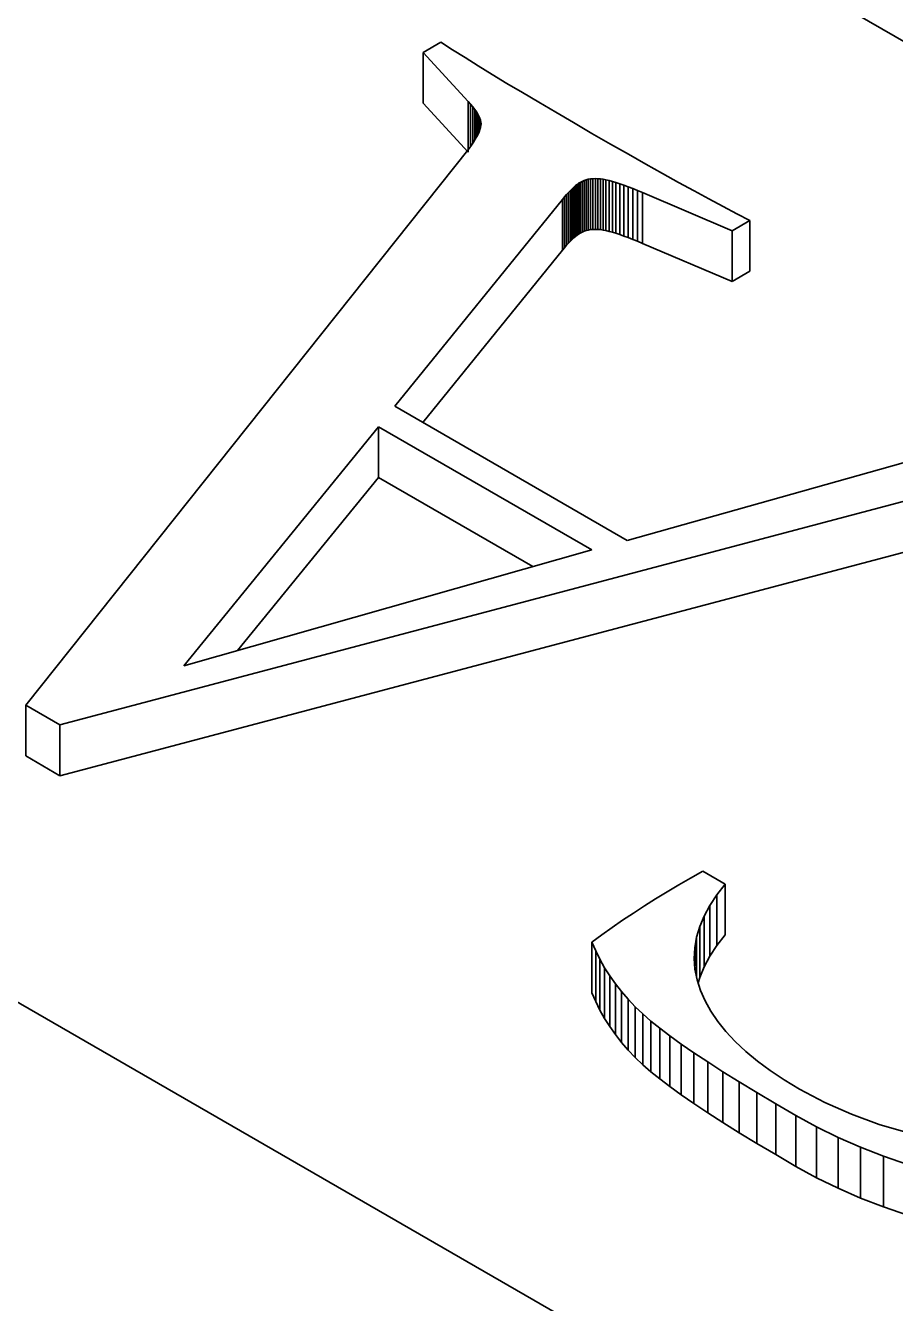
# Model space of a CAD drawing. Header units: millimetres. Extents: x -148 to 148, y -105 to 105.
# Drawn here: x 100.738 to 102.137, y 1.1 to 3.156 of the extents above; entities that cross this region are included whole.
import ezdxf

# ---------------------------------------------------------------- set-up
doc = ezdxf.new("R2010")
doc.units = ezdxf.units.MM
doc.layers.add('粗实线层', color=7, linetype='Continuous', lineweight=35)

msp = doc.modelspace()

# ---------------------------------------------------------------- linework, layer by layer
at = {"layer": '粗实线层', "color": 7, "lineweight": 35, "ltscale": 0.236784}
for p, q in [((97.3926, 5.8767), (105.595, 1.1411)), ((103.4737, -0.002), (95.2713, 4.7336))]:
    msp.add_line(p, q, dxfattribs=at)
at = {"layer": '粗实线层', "color": 7, "lineweight": 35, "ltscale": 0.000821026}
for p, q in [((101.3774, 3.1125), (101.4058, 3.1289)), ((101.9026, 2.7604), (101.8742, 2.744))]:
    msp.add_line(p, q, dxfattribs=at)
at = {"layer": '粗实线层', "color": 7, "lineweight": 35, "ltscale": 0.000559232}
msp.add_line((101.4058, 3.1289), (101.4246, 3.1168), dxfattribs=at)
at = {"layer": '粗实线层', "color": 7, "lineweight": 35, "ltscale": 0.002041}
for p, q in [((101.3774, 3.0308), (101.3774, 3.1125)), ((101.4494, 2.952), (101.4494, 3.0336)), ((101.6222, 2.8165), (101.6222, 2.8981)), ((101.6248, 2.8185), (101.6248, 2.9002)), ((101.6272, 2.8202), (101.6272, 2.9019)), ((101.6296, 2.8217), (101.6296, 2.9034)), ((101.6327, 2.8233), (101.6327, 2.905)), ((101.6359, 2.8247), (101.6359, 2.9063)), ((101.6393, 2.8258), (101.6393, 2.9075)), ((101.6428, 2.8267), (101.6428, 2.9083)), ((101.6464, 2.8273), (101.6464, 2.909)), ((101.6502, 2.8277), (101.6502, 2.9093)), ((101.6541, 2.8278), (101.6541, 2.9094)), ((101.6581, 2.8277), (101.6581, 2.9093)), ((101.6623, 2.8273), (101.6623, 2.9089)), ((101.6666, 2.8266), (101.6666, 2.9083)), ((101.6711, 2.8257), (101.6711, 2.9074)), ((101.6761, 2.8245), (101.6761, 2.9062)), ((101.6814, 2.8231), (101.6814, 2.9047)), ((101.6872, 2.8214), (101.6872, 2.903)), ((101.6933, 2.8194), (101.6933, 2.901)), ((101.6045, 2.7983), (101.6045, 2.88)), ((101.6077, 2.8021), (101.6077, 2.8837)), ((101.6109, 2.8055), (101.6109, 2.8872)), ((101.6139, 2.8087), (101.6139, 2.8903)), ((101.6168, 2.8116), (101.6168, 2.8932)), ((101.6196, 2.8142), (101.6196, 2.8958)), ((101.7069, 2.8146), (101.7069, 2.8962)), ((101.7142, 2.8117), (101.7142, 2.8934)), ((101.7219, 2.8086), (101.7219, 2.8903)), ((101.7301, 2.8053), (101.7301, 2.8869)), ((101.6011, 2.7943), (101.6011, 2.876)), ((101.9026, 2.7604), (101.9026, 2.842)), ((101.8742, 2.744), (101.8742, 2.8256)), ((101.3053, 2.4287), (101.3053, 2.5103)), ((100.7383, 1.9809), (100.7383, 2.0625)), ((100.7933, 1.9491), (100.7933, 2.0308)), ((101.8628, 1.6929), (101.8628, 1.7746)), ((101.8495, 1.6759), (101.8495, 1.7575)), ((101.8382, 1.6588), (101.8382, 1.7404)), ((101.8219, 1.6246), (101.8219, 1.7063)), ((101.829, 1.6417), (101.829, 1.7233)), ((101.6485, 1.5999), (101.6485, 1.6815)), ((101.6546, 1.5858), (101.6546, 1.6675)), ((101.6614, 1.572), (101.6614, 1.6537)), ((101.669, 1.5586), (101.669, 1.6402)), ((101.6865, 1.5326), (101.6865, 1.6142)), ((101.6963, 1.52), (101.6963, 1.6017)), ((101.7069, 1.5078), (101.7069, 1.5894)), ((101.7183, 1.4958), (101.7183, 1.5775)), ((101.7305, 1.4842), (101.7305, 1.5658)), ((101.7434, 1.4729), (101.7434, 1.5545)), ((101.7576, 1.4613), (101.7576, 1.543)), ((101.7739, 1.4489), (101.7739, 1.5306)), ((101.7922, 1.4357), (101.7922, 1.5174)), ((101.8125, 1.4217), (101.8125, 1.5034)), ((101.8349, 1.4069), (101.8349, 1.4886)), ((101.8592, 1.3913), (101.8592, 1.473)), ((101.8855, 1.3749), (101.8855, 1.4565)), ((101.9139, 1.3576), (101.9139, 1.4393)), ((101.9766, 1.3207), (101.9766, 1.4023)), ((102.0099, 1.3025), (102.0099, 1.3841)), ((102.0444, 1.2855), (102.0444, 1.3672)), ((102.0802, 1.2698), (102.0802, 1.3515)), ((102.1174, 1.2554), (102.1174, 1.337))]:
    msp.add_line(p, q, dxfattribs=at)
at = {"layer": '粗实线层', "color": 7, "lineweight": 35, "ltscale": 0.00267}
for p, q in [((101.4494, 3.0336), (101.3774, 3.1125)), ((101.4494, 2.952), (101.3774, 3.0308))]:
    msp.add_line(p, q, dxfattribs=at)
at = {"layer": '粗实线层', "color": 7, "lineweight": 35, "ltscale": 0.000592757}
msp.add_line((101.4246, 3.1168), (101.4447, 3.1041), dxfattribs=at)
at = {"layer": '粗实线层', "color": 7, "lineweight": 35, "ltscale": 0.000625662}
msp.add_line((101.4447, 3.1041), (101.4659, 3.0908), dxfattribs=at)
at = {"layer": '粗实线层', "color": 7, "lineweight": 35, "ltscale": 0.00065916}
msp.add_line((101.4659, 3.0908), (101.4883, 3.077), dxfattribs=at)
at = {"layer": '粗实线层', "color": 7, "lineweight": 35, "ltscale": 0.000692433}
msp.add_line((101.4883, 3.077), (101.512, 3.0626), dxfattribs=at)
at = {"layer": '粗实线层', "color": 7, "lineweight": 35, "ltscale": 0.000725525}
msp.add_line((101.512, 3.0626), (101.5369, 3.0477), dxfattribs=at)
at = {"layer": '粗实线层', "color": 7, "lineweight": 35, "ltscale": 0.000758961}
msp.add_line((101.5369, 3.0477), (101.563, 3.0322), dxfattribs=at)
at = {"layer": '粗实线层', "color": 7, "lineweight": 35, "ltscale": 0.000149751}
msp.add_line((101.4534, 3.0291), (101.4494, 3.0336), dxfattribs=at)
at = {"layer": '粗实线层', "color": 7, "lineweight": 35, "ltscale": 0.001702}
msp.add_line((101.4534, 2.961), (101.4534, 3.0291), dxfattribs=at)
at = {"layer": '粗实线层', "color": 7, "lineweight": 35, "ltscale": 0.000139543}
msp.add_line((101.4569, 3.0248), (101.4534, 3.0291), dxfattribs=at)
at = {"layer": '粗实线层', "color": 7, "lineweight": 35, "ltscale": 0.001465}
msp.add_line((101.4569, 2.9662), (101.4569, 3.0248), dxfattribs=at)
at = {"layer": '粗实线层', "color": 7, "lineweight": 35, "ltscale": 0.000129017}
msp.add_line((101.4601, 3.0207), (101.4569, 3.0248), dxfattribs=at)
at = {"layer": '粗实线层', "color": 7, "lineweight": 35, "ltscale": 0.000792606}
msp.add_line((101.563, 3.0322), (101.5903, 3.0161), dxfattribs=at)
at = {"layer": '粗实线层', "color": 7, "lineweight": 35, "ltscale": 0.001239}
msp.add_line((101.4601, 2.9712), (101.4601, 3.0207), dxfattribs=at)
at = {"layer": '粗实线层', "color": 7, "lineweight": 35, "ltscale": 0.000118725}
msp.add_line((101.4628, 3.0168), (101.4601, 3.0207), dxfattribs=at)
at = {"layer": '粗实线层', "color": 7, "lineweight": 35, "ltscale": 0.001025}
msp.add_line((101.4628, 2.9758), (101.4628, 3.0168), dxfattribs=at)
at = {"layer": '粗实线层', "color": 7, "lineweight": 35, "ltscale": 0.000109136}
msp.add_line((101.4651, 3.0131), (101.4628, 3.0168), dxfattribs=at)
at = {"layer": '粗实线层', "color": 7, "lineweight": 35, "ltscale": 0.000823975}
msp.add_line((101.4651, 2.9802), (101.4651, 3.0131), dxfattribs=at)
at = {"layer": '粗实线层', "color": 7, "lineweight": 35, "ltscale": 9.98329e-05}
msp.add_line((101.467, 3.0096), (101.4651, 3.0131), dxfattribs=at)
at = {"layer": '粗实线层', "color": 7, "lineweight": 35, "ltscale": 0.000634384}
msp.add_line((101.467, 2.9842), (101.467, 3.0096), dxfattribs=at)
at = {"layer": '粗实线层', "color": 7, "lineweight": 35, "ltscale": 9.05177e-05}
msp.add_line((101.4684, 3.0063), (101.467, 3.0096), dxfattribs=at)
at = {"layer": '粗实线层', "color": 7, "lineweight": 35, "ltscale": 0.000457382}
msp.add_line((101.4684, 2.988), (101.4684, 3.0063), dxfattribs=at)
at = {"layer": '粗实线层', "color": 7, "lineweight": 35, "ltscale": 8.20293e-05}
msp.add_line((101.4695, 3.0032), (101.4684, 3.0063), dxfattribs=at)
at = {"layer": '粗实线层', "color": 7, "lineweight": 35, "ltscale": 0.000292587}
msp.add_line((101.4695, 2.9915), (101.4695, 3.0032), dxfattribs=at)
at = {"layer": '粗实线层', "color": 7, "lineweight": 35, "ltscale": 7.48935e-05}
msp.add_line((101.4701, 3.0002), (101.4695, 3.0032), dxfattribs=at)
at = {"layer": '粗实线层', "color": 7, "lineweight": 35, "ltscale": 0.000825741}
msp.add_line((101.5903, 3.0161), (101.6188, 2.9994), dxfattribs=at)
at = {"layer": '粗实线层', "color": 7, "lineweight": 35, "ltscale": 0.000114478}
msp.add_line((101.4635, 2.977), (101.4655, 2.9811), dxfattribs=at)
at = {"layer": '粗实线层', "color": 7, "lineweight": 35, "ltscale": 0.0001045}
msp.add_line((101.4655, 2.9811), (101.4673, 2.9849), dxfattribs=at)
at = {"layer": '粗实线层', "color": 7, "lineweight": 35, "ltscale": 9.45191e-05}
msp.add_line((101.4673, 2.9849), (101.4686, 2.9884), dxfattribs=at)
at = {"layer": '粗实线层', "color": 7, "lineweight": 35, "ltscale": 8.53581e-05}
msp.add_line((101.4686, 2.9884), (101.4695, 2.9917), dxfattribs=at)
at = {"layer": '粗实线层', "color": 7, "lineweight": 35, "ltscale": 7.68385e-05}
msp.add_line((101.4695, 2.9917), (101.4701, 2.9947), dxfattribs=at)
at = {"layer": '粗实线层', "color": 7, "lineweight": 35, "ltscale": 6.84916e-05}
msp.add_line((101.4703, 2.9975), (101.4701, 3.0002), dxfattribs=at)
at = {"layer": '粗实线层', "color": 7, "lineweight": 35, "ltscale": 6.92239e-05}
msp.add_line((101.4701, 2.9947), (101.4703, 2.9975), dxfattribs=at)
at = {"layer": '粗实线层', "color": 7, "lineweight": 35, "ltscale": 0.000859217}
msp.add_line((101.6188, 2.9994), (101.6485, 2.9822), dxfattribs=at)
at = {"layer": '粗实线层', "color": 7, "lineweight": 35, "ltscale": 0.000860767}
msp.add_line((101.6485, 2.9822), (101.6784, 2.965), dxfattribs=at)
at = {"layer": '粗实线层', "color": 7, "lineweight": 35, "ltscale": 0.000156631}
msp.add_line((101.4513, 2.9581), (101.4549, 2.9632), dxfattribs=at)
at = {"layer": '粗实线层', "color": 7, "lineweight": 35, "ltscale": 0.000145582}
msp.add_line((101.4549, 2.9632), (101.4581, 2.9681), dxfattribs=at)
at = {"layer": '粗实线层', "color": 7, "lineweight": 35, "ltscale": 0.000135501}
msp.add_line((101.4581, 2.9681), (101.461, 2.9727), dxfattribs=at)
at = {"layer": '粗实线层', "color": 7, "lineweight": 35, "ltscale": 0.000124535}
msp.add_line((101.461, 2.9727), (101.4635, 2.977), dxfattribs=at)
at = {"layer": '粗实线层', "color": 7, "lineweight": 35, "ltscale": 0.000830718}
msp.add_line((101.6784, 2.965), (101.7072, 2.9485), dxfattribs=at)
at = {"layer": '粗实线层', "color": 7, "lineweight": 35, "ltscale": 0.028618}
msp.add_line((100.7383, 2.0625), (101.4513, 2.9581), dxfattribs=at)
at = {"layer": '粗实线层', "color": 7, "lineweight": 35, "ltscale": 0.000800634}
msp.add_line((101.7072, 2.9485), (101.7351, 2.9328), dxfattribs=at)
at = {"layer": '粗实线层', "color": 7, "lineweight": 35, "ltscale": 0.000770419}
msp.add_line((101.7351, 2.9328), (101.762, 2.9177), dxfattribs=at)
at = {"layer": '粗实线层', "color": 7, "lineweight": 35, "ltscale": 8.81732e-05}
msp.add_line((101.6222, 2.8981), (101.6196, 2.8958), dxfattribs=at)
at = {"layer": '粗实线层', "color": 7, "lineweight": 35, "ltscale": 8.17387e-05}
msp.add_line((101.6248, 2.9002), (101.6222, 2.8981), dxfattribs=at)
at = {"layer": '粗实线层', "color": 7, "lineweight": 35, "ltscale": 7.4943e-05}
for p, q in [((101.6272, 2.9019), (101.6248, 2.9002)), ((101.6272, 2.8202), (101.6248, 2.8185))]:
    msp.add_line(p, q, dxfattribs=at)
at = {"layer": '粗实线层', "color": 7, "lineweight": 35, "ltscale": 6.89026e-05}
for p, q in [((101.6296, 2.9034), (101.6272, 2.9019)), ((101.6296, 2.8217), (101.6272, 2.8202))]:
    msp.add_line(p, q, dxfattribs=at)
at = {"layer": '粗实线层', "color": 7, "lineweight": 35, "ltscale": 8.73599e-05}
for p, q in [((101.6327, 2.905), (101.6296, 2.9034)), ((101.6327, 2.8233), (101.6296, 2.8217))]:
    msp.add_line(p, q, dxfattribs=at)
at = {"layer": '粗实线层', "color": 7, "lineweight": 35, "ltscale": 8.78574e-05}
for p, q in [((101.6359, 2.9063), (101.6327, 2.905)), ((101.6359, 2.8247), (101.6327, 2.8233))]:
    msp.add_line(p, q, dxfattribs=at)
at = {"layer": '粗实线层', "color": 7, "lineweight": 35, "ltscale": 8.89054e-05}
for p, q in [((101.6393, 2.9075), (101.6359, 2.9063)), ((101.6393, 2.8258), (101.6359, 2.8247))]:
    msp.add_line(p, q, dxfattribs=at)
at = {"layer": '粗实线层', "color": 7, "lineweight": 35, "ltscale": 9.0022e-05}
for p, q in [((101.6428, 2.9083), (101.6393, 2.9075)), ((101.6428, 2.8267), (101.6393, 2.8258))]:
    msp.add_line(p, q, dxfattribs=at)
at = {"layer": '粗实线层', "color": 7, "lineweight": 35, "ltscale": 9.20631e-05}
msp.add_line((101.6464, 2.909), (101.6428, 2.9083), dxfattribs=at)
at = {"layer": '粗实线层', "color": 7, "lineweight": 35, "ltscale": 9.46668e-05}
for p, q in [((101.6502, 2.9093), (101.6464, 2.909)), ((101.6502, 2.8277), (101.6464, 2.8273))]:
    msp.add_line(p, q, dxfattribs=at)
at = {"layer": '粗实线层', "color": 7, "lineweight": 35, "ltscale": 9.73226e-05}
msp.add_line((101.6541, 2.9094), (101.6502, 2.9093), dxfattribs=at)
at = {"layer": '粗实线层', "color": 7, "lineweight": 35, "ltscale": 0.000100767}
for p, q in [((101.6581, 2.9093), (101.6541, 2.9094)), ((101.6581, 2.8277), (101.6541, 2.8278))]:
    msp.add_line(p, q, dxfattribs=at)
at = {"layer": '粗实线层', "color": 7, "lineweight": 35, "ltscale": 0.000104577}
for p, q in [((101.6623, 2.9089), (101.6581, 2.9093)), ((101.6623, 2.8273), (101.6581, 2.8277))]:
    msp.add_line(p, q, dxfattribs=at)
at = {"layer": '粗实线层', "color": 7, "lineweight": 35, "ltscale": 0.000108384}
for p, q in [((101.6666, 2.9083), (101.6623, 2.9089)), ((101.6666, 2.8266), (101.6623, 2.8273))]:
    msp.add_line(p, q, dxfattribs=at)
at = {"layer": '粗实线层', "color": 7, "lineweight": 35, "ltscale": 0.000116333}
msp.add_line((101.6711, 2.9074), (101.6666, 2.9083), dxfattribs=at)
at = {"layer": '粗实线层', "color": 7, "lineweight": 35, "ltscale": 0.00012741}
msp.add_line((101.6761, 2.9062), (101.6711, 2.9074), dxfattribs=at)
at = {"layer": '粗实线层', "color": 7, "lineweight": 35, "ltscale": 0.000138713}
for p, q in [((101.6814, 2.9047), (101.6761, 2.9062)), ((101.6814, 2.8231), (101.6761, 2.8245))]:
    msp.add_line(p, q, dxfattribs=at)
at = {"layer": '粗实线层', "color": 7, "lineweight": 35, "ltscale": 0.000150135}
for p, q in [((101.6872, 2.903), (101.6814, 2.9047)), ((101.6872, 2.8214), (101.6814, 2.8231))]:
    msp.add_line(p, q, dxfattribs=at)
at = {"layer": '粗实线层', "color": 7, "lineweight": 35, "ltscale": 0.000162013}
for p, q in [((101.6933, 2.901), (101.6872, 2.903)), ((101.6933, 2.8194), (101.6872, 2.8214))]:
    msp.add_line(p, q, dxfattribs=at)
at = {"layer": '粗实线层', "color": 7, "lineweight": 35, "ltscale": 0.000173115}
msp.add_line((101.6999, 2.8988), (101.6933, 2.901), dxfattribs=at)
at = {"layer": '粗实线层', "color": 7, "lineweight": 35, "ltscale": 0.002042}
for p, q in [((101.6999, 2.8171), (101.6999, 2.8988)), ((101.6774, 1.5454), (101.6774, 1.6271)), ((101.9442, 1.3396), (101.9442, 1.4212))]:
    msp.add_line(p, q, dxfattribs=at)
at = {"layer": '粗实线层', "color": 7, "lineweight": 35, "ltscale": 0.00018538}
msp.add_line((101.7069, 2.8962), (101.6999, 2.8988), dxfattribs=at)
at = {"layer": '粗实线层', "color": 7, "lineweight": 35, "ltscale": 0.000740551}
msp.add_line((101.762, 2.9177), (101.7879, 2.9034), dxfattribs=at)
at = {"layer": '粗实线层', "color": 7, "lineweight": 35, "ltscale": 0.000710549}
msp.add_line((101.7879, 2.9034), (101.8128, 2.8897), dxfattribs=at)
at = {"layer": '粗实线层', "color": 7, "lineweight": 35, "ltscale": 0.0001308}
for p, q in [((101.6045, 2.88), (101.6011, 2.876)), ((101.6045, 2.7983), (101.6011, 2.7943))]:
    msp.add_line(p, q, dxfattribs=at)
at = {"layer": '粗实线层', "color": 7, "lineweight": 35, "ltscale": 0.000123592}
for p, q in [((101.6077, 2.8837), (101.6045, 2.88)), ((101.6077, 2.8021), (101.6045, 2.7983))]:
    msp.add_line(p, q, dxfattribs=at)
at = {"layer": '粗实线层', "color": 7, "lineweight": 35, "ltscale": 0.000116396}
for p, q in [((101.6109, 2.8872), (101.6077, 2.8837)), ((101.6109, 2.8055), (101.6077, 2.8021))]:
    msp.add_line(p, q, dxfattribs=at)
at = {"layer": '粗实线层', "color": 7, "lineweight": 35, "ltscale": 0.000109272}
for p, q in [((101.6139, 2.8903), (101.6109, 2.8872)), ((101.6139, 2.8087), (101.6109, 2.8055))]:
    msp.add_line(p, q, dxfattribs=at)
at = {"layer": '粗实线层', "color": 7, "lineweight": 35, "ltscale": 0.000102232}
for p, q in [((101.6168, 2.8932), (101.6139, 2.8903)), ((101.6168, 2.8116), (101.6139, 2.8087))]:
    msp.add_line(p, q, dxfattribs=at)
at = {"layer": '粗实线层', "color": 7, "lineweight": 35, "ltscale": 9.52827e-05}
for p, q in [((101.6196, 2.8958), (101.6168, 2.8932)), ((101.6196, 2.8142), (101.6168, 2.8116))]:
    msp.add_line(p, q, dxfattribs=at)
at = {"layer": '粗实线层', "color": 7, "lineweight": 35, "ltscale": 0.000196454}
msp.add_line((101.7142, 2.8934), (101.7069, 2.8962), dxfattribs=at)
at = {"layer": '粗实线层', "color": 7, "lineweight": 35, "ltscale": 0.000208686}
for p, q in [((101.7219, 2.8903), (101.7142, 2.8934)), ((101.7219, 2.8086), (101.7142, 2.8117))]:
    msp.add_line(p, q, dxfattribs=at)
at = {"layer": '粗实线层', "color": 7, "lineweight": 35, "ltscale": 0.000220108}
msp.add_line((101.7301, 2.8869), (101.7219, 2.8903), dxfattribs=at)
at = {"layer": '粗实线层', "color": 7, "lineweight": 35, "ltscale": 0.003915}
for p, q in [((101.8742, 2.8256), (101.7301, 2.8869)), ((101.8742, 2.744), (101.7301, 2.8053))]:
    msp.add_line(p, q, dxfattribs=at)
at = {"layer": '粗实线层', "color": 7, "lineweight": 35, "ltscale": 0.000680196}
msp.add_line((101.8128, 2.8897), (101.8368, 2.8767), dxfattribs=at)
at = {"layer": '粗实线层', "color": 7, "lineweight": 35, "ltscale": 0.010703}
msp.add_line((101.6011, 2.876), (101.3319, 2.5432), dxfattribs=at)
at = {"layer": '粗实线层', "color": 7, "lineweight": 35, "ltscale": 0.000650563}
msp.add_line((101.8368, 2.8767), (101.8597, 2.8645), dxfattribs=at)
at = {"layer": '粗实线层', "color": 7, "lineweight": 35, "ltscale": 0.000620435}
msp.add_line((101.8597, 2.8645), (101.8817, 2.8529), dxfattribs=at)
at = {"layer": '粗实线层', "color": 7, "lineweight": 35, "ltscale": 0.000821217}
msp.add_line((101.9026, 2.842), (101.8742, 2.8256), dxfattribs=at)
at = {"layer": '粗实线层', "color": 7, "lineweight": 35, "ltscale": 0.000590157}
msp.add_line((101.8817, 2.8529), (101.9026, 2.842), dxfattribs=at)
at = {"layer": '粗实线层', "color": 7, "lineweight": 35, "ltscale": 8.84228e-05}
msp.add_line((101.6222, 2.8165), (101.6196, 2.8142), dxfattribs=at)
at = {"layer": '粗实线层', "color": 7, "lineweight": 35, "ltscale": 8.15025e-05}
msp.add_line((101.6248, 2.8185), (101.6222, 2.8165), dxfattribs=at)
at = {"layer": '粗实线层', "color": 7, "lineweight": 35, "ltscale": 9.21271e-05}
msp.add_line((101.6464, 2.8273), (101.6428, 2.8267), dxfattribs=at)
at = {"layer": '粗实线层', "color": 7, "lineweight": 35, "ltscale": 9.73114e-05}
msp.add_line((101.6541, 2.8278), (101.6502, 2.8277), dxfattribs=at)
at = {"layer": '粗实线层', "color": 7, "lineweight": 35, "ltscale": 0.000116259}
msp.add_line((101.6711, 2.8257), (101.6666, 2.8266), dxfattribs=at)
at = {"layer": '粗实线层', "color": 7, "lineweight": 35, "ltscale": 0.000127498}
msp.add_line((101.6761, 2.8245), (101.6711, 2.8257), dxfattribs=at)
at = {"layer": '粗实线层', "color": 7, "lineweight": 35, "ltscale": 0.00017324}
msp.add_line((101.6999, 2.8171), (101.6933, 2.8194), dxfattribs=at)
at = {"layer": '粗实线层', "color": 7, "lineweight": 35, "ltscale": 0.000185118}
msp.add_line((101.7069, 2.8146), (101.6999, 2.8171), dxfattribs=at)
at = {"layer": '粗实线层', "color": 7, "lineweight": 35, "ltscale": 0.000196591}
msp.add_line((101.7142, 2.8117), (101.7069, 2.8146), dxfattribs=at)
at = {"layer": '粗实线层', "color": 7, "lineweight": 35, "ltscale": 0.000219963}
msp.add_line((101.7301, 2.8053), (101.7219, 2.8086), dxfattribs=at)
at = {"layer": '粗实线层', "color": 7, "lineweight": 35, "ltscale": 0.008913}
msp.add_line((101.6011, 2.7943), (101.3769, 2.5172), dxfattribs=at)
at = {"layer": '粗实线层', "color": 7, "lineweight": 35, "ltscale": 0.010784}
msp.add_line((101.3319, 2.5432), (101.7054, 2.3275), dxfattribs=at)
at = {"layer": '粗实线层', "color": 7, "lineweight": 35, "ltscale": 0.012389}
msp.add_line((101.3053, 2.5103), (100.9924, 2.126), dxfattribs=at)
at = {"layer": '粗实线层', "color": 7, "lineweight": 35, "ltscale": 0.009908}
msp.add_line((101.6485, 2.3122), (101.3053, 2.5103), dxfattribs=at)
at = {"layer": '粗实线层', "color": 7, "lineweight": 35, "ltscale": 0.015365}
msp.add_line((101.7054, 2.3275), (102.2971, 2.4939), dxfattribs=at)
at = {"layer": '粗实线层', "color": 7, "lineweight": 35, "ltscale": 0.040607}
for p, q in [((102.3634, 2.4468), (100.7933, 2.0308)), ((102.3634, 2.3652), (100.7933, 1.9491))]:
    msp.add_line(p, q, dxfattribs=at)
at = {"layer": '粗实线层', "color": 7, "lineweight": 35, "ltscale": 0.008966}
msp.add_line((101.3053, 2.4287), (101.0789, 2.1505), dxfattribs=at)
at = {"layer": '粗实线层', "color": 7, "lineweight": 35, "ltscale": 0.00717}
msp.add_line((101.5537, 2.2853), (101.3053, 2.4287), dxfattribs=at)
at = {"layer": '粗实线层', "color": 7, "lineweight": 35, "ltscale": 0.01705}
msp.add_line((100.9924, 2.126), (101.6485, 2.3122), dxfattribs=at)
at = {"layer": '粗实线层', "color": 7, "lineweight": 35, "ltscale": 0.001588}
for p, q in [((100.7933, 2.0308), (100.7383, 2.0625)), ((100.7933, 1.9491), (100.7383, 1.9809))]:
    msp.add_line(p, q, dxfattribs=at)
at = {"layer": '粗实线层', "color": 7, "lineweight": 35, "ltscale": 0.000560415}
msp.add_line((101.8073, 1.7844), (101.8268, 1.7954), dxfattribs=at)
at = {"layer": '粗实线层', "color": 7, "lineweight": 35, "ltscale": 0.00104}
msp.add_line((101.8268, 1.7954), (101.8628, 1.7746), dxfattribs=at)
at = {"layer": '粗实线层', "color": 7, "lineweight": 35, "ltscale": 0.000546011}
msp.add_line((101.7693, 1.7622), (101.7881, 1.7733), dxfattribs=at)
at = {"layer": '粗实线层', "color": 7, "lineweight": 35, "ltscale": 0.000553079}
msp.add_line((101.7881, 1.7733), (101.8073, 1.7844), dxfattribs=at)
at = {"layer": '粗实线层', "color": 7, "lineweight": 35, "ltscale": 0.000542108}
for p, q in [((101.8628, 1.7746), (101.8495, 1.7575)), ((101.8628, 1.6929), (101.8495, 1.6759))]:
    msp.add_line(p, q, dxfattribs=at)
at = {"layer": '粗实线层', "color": 7, "lineweight": 35, "ltscale": 0.000532138}
msp.add_line((101.7329, 1.7396), (101.7509, 1.7509), dxfattribs=at)
at = {"layer": '粗实线层', "color": 7, "lineweight": 35, "ltscale": 0.000539157}
msp.add_line((101.7509, 1.7509), (101.7693, 1.7622), dxfattribs=at)
at = {"layer": '粗实线层', "color": 7, "lineweight": 35, "ltscale": 0.000511761}
for p, q in [((101.8495, 1.7575), (101.8382, 1.7404)), ((101.8495, 1.6759), (101.8382, 1.6588))]:
    msp.add_line(p, q, dxfattribs=at)
at = {"layer": '粗实线层', "color": 7, "lineweight": 35, "ltscale": 0.000518741}
msp.add_line((101.698, 1.7166), (101.7153, 1.7281), dxfattribs=at)
at = {"layer": '粗实线层', "color": 7, "lineweight": 35, "ltscale": 0.000525451}
msp.add_line((101.7153, 1.7281), (101.7329, 1.7396), dxfattribs=at)
at = {"layer": '粗实线层', "color": 7, "lineweight": 35, "ltscale": 0.000485233}
msp.add_line((101.8382, 1.7404), (101.829, 1.7233), dxfattribs=at)
at = {"layer": '粗实线层', "color": 7, "lineweight": 35, "ltscale": 0.000511914}
msp.add_line((101.6812, 1.705), (101.698, 1.7166), dxfattribs=at)
at = {"layer": '粗实线层', "color": 7, "lineweight": 35, "ltscale": 0.000444932}
msp.add_line((101.8219, 1.7063), (101.8168, 1.6892), dxfattribs=at)
at = {"layer": '粗实线层', "color": 7, "lineweight": 35, "ltscale": 0.0004624}
msp.add_line((101.829, 1.7233), (101.8219, 1.7063), dxfattribs=at)
at = {"layer": '粗实线层', "color": 7, "lineweight": 35, "ltscale": 0.000499308}
msp.add_line((101.6485, 1.6815), (101.6647, 1.6933), dxfattribs=at)
at = {"layer": '粗实线层', "color": 7, "lineweight": 35, "ltscale": 0.000505403}
msp.add_line((101.6647, 1.6933), (101.6812, 1.705), dxfattribs=at)
at = {"layer": '粗实线层', "color": 7, "lineweight": 35, "ltscale": 0.000433543}
msp.add_line((101.8168, 1.6892), (101.8139, 1.6721), dxfattribs=at)
at = {"layer": '粗实线层', "color": 7, "lineweight": 35, "ltscale": 0.001611}
msp.add_line((101.8168, 1.6248), (101.8168, 1.6892), dxfattribs=at)
at = {"layer": '粗实线层', "color": 7, "lineweight": 35, "ltscale": 0.000383436}
for p, q in [((101.6546, 1.6675), (101.6485, 1.6815)), ((101.6546, 1.5858), (101.6485, 1.5999))]:
    msp.add_line(p, q, dxfattribs=at)
at = {"layer": '粗实线层', "color": 7, "lineweight": 35, "ltscale": 0.000384531}
msp.add_line((101.6614, 1.6537), (101.6546, 1.6675), dxfattribs=at)
at = {"layer": '粗实线层', "color": 7, "lineweight": 35, "ltscale": 0.000427399}
msp.add_line((101.8139, 1.6721), (101.813, 1.655), dxfattribs=at)
at = {"layer": '粗实线层', "color": 7, "lineweight": 35, "ltscale": 0.000722504}
msp.add_line((101.8139, 1.6432), (101.8139, 1.6721), dxfattribs=at)
at = {"layer": '粗实线层', "color": 7, "lineweight": 35, "ltscale": 0.000386196}
msp.add_line((101.669, 1.6402), (101.6614, 1.6537), dxfattribs=at)
at = {"layer": '粗实线层', "color": 7, "lineweight": 35, "ltscale": 0.000427981}
msp.add_line((101.813, 1.655), (101.8143, 1.638), dxfattribs=at)
at = {"layer": '粗实线层', "color": 7, "lineweight": 35, "ltscale": 0.000484897}
msp.add_line((101.8382, 1.6588), (101.829, 1.6417), dxfattribs=at)
at = {"layer": '粗实线层', "color": 7, "lineweight": 35, "ltscale": 0.000389445}
msp.add_line((101.6774, 1.6271), (101.669, 1.6402), dxfattribs=at)
at = {"layer": '粗实线层', "color": 7, "lineweight": 35, "ltscale": 0.000393832}
msp.add_line((101.6865, 1.6142), (101.6774, 1.6271), dxfattribs=at)
at = {"layer": '粗实线层', "color": 7, "lineweight": 35, "ltscale": 0.00043489}
msp.add_line((101.8143, 1.638), (101.8176, 1.6209), dxfattribs=at)
at = {"layer": '粗实线层', "color": 7, "lineweight": 35, "ltscale": 0.000232606}
msp.add_line((101.8219, 1.6246), (101.8192, 1.6157), dxfattribs=at)
at = {"layer": '粗实线层', "color": 7, "lineweight": 35, "ltscale": 0.000462752}
msp.add_line((101.829, 1.6417), (101.8219, 1.6246), dxfattribs=at)
at = {"layer": '粗实线层', "color": 7, "lineweight": 35, "ltscale": 0.000398814}
for p, q in [((101.6963, 1.6017), (101.6865, 1.6142)), ((101.6963, 1.52), (101.6865, 1.5326))]:
    msp.add_line(p, q, dxfattribs=at)
at = {"layer": '粗实线层', "color": 7, "lineweight": 35, "ltscale": 0.000447716}
msp.add_line((101.8176, 1.6209), (101.823, 1.6038), dxfattribs=at)
at = {"layer": '粗实线层', "color": 7, "lineweight": 35, "ltscale": 0.000462633}
msp.add_line((101.823, 1.6038), (101.8304, 1.5868), dxfattribs=at)
at = {"layer": '粗实线层', "color": 7, "lineweight": 35, "ltscale": 0.000384189}
msp.add_line((101.6614, 1.572), (101.6546, 1.5858), dxfattribs=at)
at = {"layer": '粗实线层', "color": 7, "lineweight": 35, "ltscale": 0.000405369}
msp.add_line((101.7069, 1.5894), (101.6963, 1.6017), dxfattribs=at)
at = {"layer": '粗实线层', "color": 7, "lineweight": 35, "ltscale": 0.000412277}
for p, q in [((101.7183, 1.5775), (101.7069, 1.5894)), ((101.7183, 1.4958), (101.7069, 1.5078))]:
    msp.add_line(p, q, dxfattribs=at)
at = {"layer": '粗实线层', "color": 7, "lineweight": 35, "ltscale": 0.000478299}
msp.add_line((101.8304, 1.5868), (101.8397, 1.5701), dxfattribs=at)
at = {"layer": '粗实线层', "color": 7, "lineweight": 35, "ltscale": 0.000386528}
msp.add_line((101.669, 1.5586), (101.6614, 1.572), dxfattribs=at)
at = {"layer": '粗实线层', "color": 7, "lineweight": 35, "ltscale": 0.000420079}
for p, q in [((101.7305, 1.5658), (101.7183, 1.5775)), ((101.7305, 1.4842), (101.7183, 1.4958))]:
    msp.add_line(p, q, dxfattribs=at)
at = {"layer": '粗实线层', "color": 7, "lineweight": 35, "ltscale": 0.000428726}
msp.add_line((101.7434, 1.5545), (101.7305, 1.5658), dxfattribs=at)
at = {"layer": '粗实线层', "color": 7, "lineweight": 35, "ltscale": 0.000498129}
msp.add_line((101.8397, 1.5701), (101.8509, 1.5536), dxfattribs=at)
at = {"layer": '粗实线层', "color": 7, "lineweight": 35, "ltscale": 0.000389768}
msp.add_line((101.6774, 1.5454), (101.669, 1.5586), dxfattribs=at)
at = {"layer": '粗实线层', "color": 7, "lineweight": 35, "ltscale": 0.000393521}
msp.add_line((101.6865, 1.5326), (101.6774, 1.5454), dxfattribs=at)
at = {"layer": '粗实线层', "color": 7, "lineweight": 35, "ltscale": 0.000459695}
for p, q in [((101.7576, 1.543), (101.7434, 1.5545)), ((101.7576, 1.4613), (101.7434, 1.4729))]:
    msp.add_line(p, q, dxfattribs=at)
at = {"layer": '粗实线层', "color": 7, "lineweight": 35, "ltscale": 0.00051156}
for p, q in [((101.7739, 1.5306), (101.7576, 1.543)), ((101.7739, 1.4489), (101.7576, 1.4613))]:
    msp.add_line(p, q, dxfattribs=at)
at = {"layer": '粗实线层', "color": 7, "lineweight": 35, "ltscale": 0.00052117}
msp.add_line((101.8509, 1.5536), (101.864, 1.5374), dxfattribs=at)
at = {"layer": '粗实线层', "color": 7, "lineweight": 35, "ltscale": 0.000563985}
for p, q in [((101.7922, 1.5174), (101.7739, 1.5306)), ((101.7922, 1.4357), (101.7739, 1.4489))]:
    msp.add_line(p, q, dxfattribs=at)
at = {"layer": '粗实线层', "color": 7, "lineweight": 35, "ltscale": 0.000547861}
msp.add_line((101.864, 1.5374), (101.8789, 1.5214), dxfattribs=at)
at = {"layer": '粗实线层', "color": 7, "lineweight": 35, "ltscale": 0.000577049}
msp.add_line((101.8789, 1.5214), (101.8958, 1.5057), dxfattribs=at)
at = {"layer": '粗实线层', "color": 7, "lineweight": 35, "ltscale": 0.000405081}
msp.add_line((101.7069, 1.5078), (101.6963, 1.52), dxfattribs=at)
at = {"layer": '粗实线层', "color": 7, "lineweight": 35, "ltscale": 0.000616789}
msp.add_line((101.8125, 1.5034), (101.7922, 1.5174), dxfattribs=at)
at = {"layer": '粗实线层', "color": 7, "lineweight": 35, "ltscale": 0.000669615}
msp.add_line((101.8349, 1.4886), (101.8125, 1.5034), dxfattribs=at)
at = {"layer": '粗实线层', "color": 7, "lineweight": 35, "ltscale": 0.000608822}
msp.add_line((101.8958, 1.5057), (101.9146, 1.4901), dxfattribs=at)
at = {"layer": '粗实线层', "color": 7, "lineweight": 35, "ltscale": 0.000428978}
msp.add_line((101.7434, 1.4729), (101.7305, 1.4842), dxfattribs=at)
at = {"layer": '粗实线层', "color": 7, "lineweight": 35, "ltscale": 0.000722723}
for p, q in [((101.8592, 1.473), (101.8349, 1.4886)), ((101.8592, 1.3913), (101.8349, 1.4069))]:
    msp.add_line(p, q, dxfattribs=at)
at = {"layer": '粗实线层', "color": 7, "lineweight": 35, "ltscale": 0.000642641}
msp.add_line((101.9146, 1.4901), (101.9353, 1.4749), dxfattribs=at)
at = {"layer": '粗实线层', "color": 7, "lineweight": 35, "ltscale": 0.000776083}
for p, q in [((101.8855, 1.4565), (101.8592, 1.473)), ((101.8855, 1.3749), (101.8592, 1.3913))]:
    msp.add_line(p, q, dxfattribs=at)
at = {"layer": '粗实线层', "color": 7, "lineweight": 35, "ltscale": 0.000677865}
msp.add_line((101.9353, 1.4749), (101.9578, 1.4598), dxfattribs=at)
at = {"layer": '粗实线层', "color": 7, "lineweight": 35, "ltscale": 0.000714538}
msp.add_line((101.9578, 1.4598), (101.9823, 1.4451), dxfattribs=at)
at = {"layer": '粗实线层', "color": 7, "lineweight": 35, "ltscale": 0.00082956}
for p, q in [((101.9139, 1.4393), (101.8855, 1.4565)), ((101.9139, 1.3576), (101.8855, 1.3749))]:
    msp.add_line(p, q, dxfattribs=at)
at = {"layer": '粗实线层', "color": 7, "lineweight": 35, "ltscale": 0.000883132}
msp.add_line((101.9442, 1.4212), (101.9139, 1.4393), dxfattribs=at)
at = {"layer": '粗实线层', "color": 7, "lineweight": 35, "ltscale": 0.001154}
msp.add_line((101.9823, 1.4451), (102.0231, 1.4234), dxfattribs=at)
at = {"layer": '粗实线层', "color": 7, "lineweight": 35, "ltscale": 0.000616572}
msp.add_line((101.8125, 1.4217), (101.7922, 1.4357), dxfattribs=at)
at = {"layer": '粗实线层', "color": 7, "lineweight": 35, "ltscale": 0.000669825}
msp.add_line((101.8349, 1.4069), (101.8125, 1.4217), dxfattribs=at)
at = {"layer": '粗实线层', "color": 7, "lineweight": 35, "ltscale": 0.000936647}
msp.add_line((101.9766, 1.4023), (101.9442, 1.4212), dxfattribs=at)
at = {"layer": '粗实线层', "color": 7, "lineweight": 35, "ltscale": 0.001168}
msp.add_line((102.0231, 1.4234), (102.0658, 1.4044), dxfattribs=at)
at = {"layer": '粗实线层', "color": 7, "lineweight": 35, "ltscale": 0.000947985}
for p, q in [((102.0099, 1.3841), (101.9766, 1.4023)), ((102.0099, 1.3025), (101.9766, 1.3207))]:
    msp.add_line(p, q, dxfattribs=at)
at = {"layer": '粗实线层', "color": 7, "lineweight": 35, "ltscale": 0.001187}
msp.add_line((102.0658, 1.4044), (102.1104, 1.3881), dxfattribs=at)
at = {"layer": '粗实线层', "color": 7, "lineweight": 35, "ltscale": 0.000962031}
for p, q in [((102.0444, 1.3672), (102.0099, 1.3841)), ((102.0444, 1.2855), (102.0099, 1.3025))]:
    msp.add_line(p, q, dxfattribs=at)
at = {"layer": '粗实线层', "color": 7, "lineweight": 35, "ltscale": 0.001212}
msp.add_line((102.1104, 1.3881), (102.1569, 1.3745), dxfattribs=at)
at = {"layer": '粗实线层', "color": 7, "lineweight": 35, "ltscale": 0.000883327}
msp.add_line((101.9442, 1.3396), (101.9139, 1.3576), dxfattribs=at)
at = {"layer": '粗实线层', "color": 7, "lineweight": 35, "ltscale": 0.000978431}
for p, q in [((102.0802, 1.3515), (102.0444, 1.3672)), ((102.0802, 1.2698), (102.0444, 1.2855))]:
    msp.add_line(p, q, dxfattribs=at)
at = {"layer": '粗实线层', "color": 7, "lineweight": 35, "ltscale": 0.000936455}
msp.add_line((101.9766, 1.3207), (101.9442, 1.3396), dxfattribs=at)
at = {"layer": '粗实线层', "color": 7, "lineweight": 35, "ltscale": 0.000996081}
for p, q in [((102.1174, 1.337), (102.0802, 1.3515)), ((102.1174, 1.2554), (102.0802, 1.2698))]:
    msp.add_line(p, q, dxfattribs=at)
at = {"layer": '粗实线层', "color": 7, "lineweight": 35, "ltscale": 0.001016}
for p, q in [((102.1558, 1.3238), (102.1174, 1.337)), ((102.1558, 1.2421), (102.1174, 1.2554))]:
    msp.add_line(p, q, dxfattribs=at)

doc.saveas('drawing.dxf')
